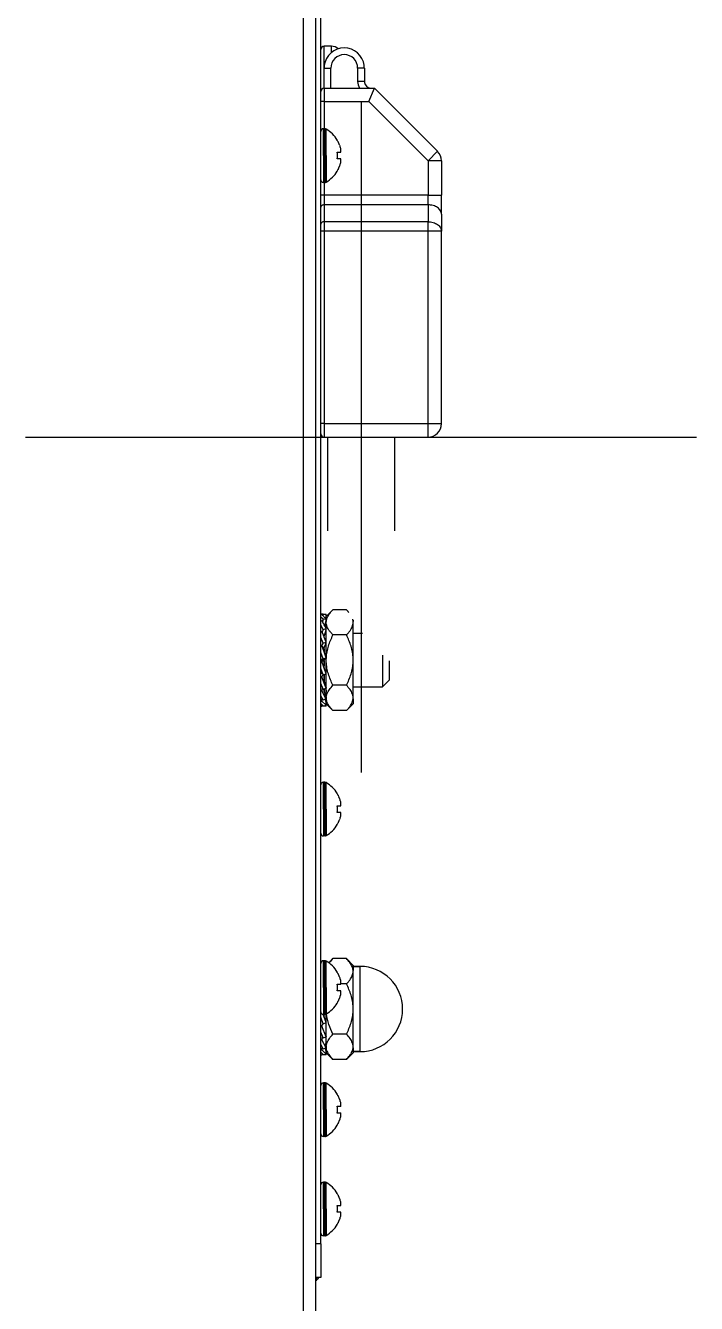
# Model space of a CAD drawing. Header units: millimetres. Extents: x -1584 to 3730, y -1918 to 2655.
# Drawn here: x -737 to -637, y 85 to 275.4 of the extents above; entities that cross this region are included whole.
import ezdxf

# ---------------------------------------------------------------- set-up
doc = ezdxf.new("R2010")
doc.units = ezdxf.units.MM
doc.header["$LTSCALE"] = 65.395
doc.layers.get('0').update_dxf_attribs({"linetype": 'CONTINUOUS'})
doc.layers.add('ASSI', color=7, linetype='CONTINUOUS')
doc.layers.add('GEOM', color=7, linetype='CONTINUOUS')

msp = doc.modelspace()

# ---------------------------------------------------------------- linework, layer by layer
at = {"linetype": 'Continuous'}
for p, q in [((-693.83, 982.35), (-693.83, -137.15)), ((-695.63, 970.4), (-695.63, -137.15)), ((-690.59, 258.35), (-690.55, 258.35)), ((-690.59, 256.55), (-690.04, 256.55)), ((-690.04, 255.55), (-690.59, 255.55)), ((-690.55, 253.75), (-690.59, 253.75)), ((-692.03, 214.1), (-692.03, 200.1)), ((-682.03, 214.1), (-682.03, 200.1)), ((-692.68, 187.7), (-693.03, 187.7)), ((-693.03, 187.62), (-692.89, 187.64)), ((-692.68, 186.94), (-693.03, 187.27)), ((-693.03, 186.72), (-692.89, 186.76)), ((-692.78, 187.54), (-692.89, 187.64)), ((-692.57, 186.19), (-692.89, 186.76)), ((-692.3, 187.08), (-692.78, 187.54)), ((-692.68, 187.7), (-692.21, 187.7)), ((-692.68, 186.94), (-692.21, 186.99)), ((-692.28, 187.07), (-692.3, 187.08)), ((-692.21, 186.99), (-692.28, 187.07)), ((-692.25, 186.66), (-692.21, 186.65)), ((-691.21, 188.36), (-692.21, 187.36)), ((-692.21, 187.08), (-692.21, 187.36)), ((-692.21, 186.99), (-692.21, 187.08)), ((-692.21, 186.61), (-692.21, 186.99)), ((-689.21, 188.36), (-691.21, 188.36)), ((-688.94, 188.09), (-689.21, 188.36)), ((-688.21, 186.82), (-688.21, 186.61)), ((-692.68, 185.44), (-693.03, 186.07)), ((-693.03, 185.12), (-692.89, 185.16)), ((-692.53, 184.31), (-692.89, 185.16)), ((-692.68, 185.44), (-692.21, 185.55)), ((-692.51, 186.09), (-692.57, 186.19)), ((-692.43, 185.94), (-692.51, 186.09)), ((-692.21, 185.55), (-692.43, 185.94)), ((-692.4, 185.88), (-692.35, 186.02)), ((-692.38, 184.85), (-692.21, 184.85)), ((-692.31, 185.05), (-692.21, 185.01)), ((-692.21, 186.34), (-692.21, 186.61)), ((-692.21, 185.58), (-692.21, 186.34)), ((-692.21, 185.55), (-692.21, 185.58)), ((-692.21, 184.85), (-692.21, 185.55)), ((-692.21, 183.55), (-692.21, 184.85)), ((-688.21, 186.34), (-688.21, 186.61)), ((-688.21, 184.85), (-688.21, 186.34)), ((-688.21, 181.12), (-688.21, 184.85)), ((-688.21, 184.85), (-686.82, 184.85)), ((-692.68, 183.39), (-693.03, 184.24)), ((-693.03, 183), (-692.89, 183.05)), ((-692.88, 183.03), (-692.89, 183.05)), ((-692.88, 183.02), (-692.88, 183.03)), ((-692.53, 182.08), (-692.88, 183.02)), ((-692.68, 183.39), (-692.21, 183.54)), ((-692.52, 184.28), (-692.53, 184.31)), ((-692.21, 183.54), (-692.52, 184.28)), ((-692.21, 181.2), (-692.21, 183.54)), ((-689.21, 184.6), (-691.21, 184.6)), ((-692.68, 181.03), (-693.03, 182)), ((-692.68, 181.03), (-692.21, 181.2)), ((-692.6, 182.68), (-692.53, 182.68)), ((-692.53, 182.62), (-692.57, 182.62)), ((-692.53, 182.68), (-692.53, 182.62)), ((-692.53, 182.56), (-692.53, 182.62)), ((-692.53, 182.51), (-692.53, 182.56)), ((-692.53, 182.49), (-692.53, 182.51)), ((-692.53, 182.49), (-692.53, 182.51)), ((-692.53, 182.49), (-692.53, 182.08)), ((-692.53, 182.08), (-692.53, 182.49)), ((-692.21, 181.2), (-692.53, 182.08)), ((-692.21, 181.12), (-692.21, 181.2)), ((-692.21, 180.58), (-692.21, 181.12)), ((-688.21, 180.58), (-688.21, 181.12)), ((-683.83, 181.61), (-683.83, 176.85)), ((-693.03, 180.94), (-692.53, 180.94)), ((-692.53, 180.92), (-693.03, 180.92)), ((-693.03, 180.85), (-692.53, 180.85)), ((-692.53, 180.78), (-693.03, 180.78)), ((-693.03, 180.76), (-692.53, 180.76)), ((-693.03, 180.62), (-692.89, 180.67)), ((-692.69, 178.68), (-693.03, 179.62)), ((-692.99, 179.08), (-693.03, 179.08)), ((-692.21, 178.82), (-692.89, 180.67)), ((-692.53, 180.94), (-692.53, 180.92)), ((-692.53, 180.85), (-692.53, 180.92)), ((-692.53, 180.82), (-692.53, 180.85)), ((-692.53, 180.78), (-692.53, 180.82)), ((-692.53, 180.78), (-692.53, 180.76)), ((-692.53, 180.76), (-692.53, 179.98)), ((-692.53, 179.98), (-692.53, 180.76)), ((-692.21, 178.85), (-692.21, 180.58)), ((-688.21, 176.85), (-688.21, 180.58)), ((-682.83, 180.75), (-682.83, 177.85)), ((-693.03, 179.02), (-692.97, 179.02)), ((-693.03, 178.27), (-692.89, 178.31)), ((-692.68, 176.54), (-693.03, 177.39)), ((-692.21, 176.69), (-692.89, 178.31)), ((-692.68, 178.67), (-692.69, 178.68)), ((-692.68, 178.65), (-692.53, 178.7)), ((-692.68, 178.65), (-692.68, 178.67)), ((-692.53, 178.7), (-692.21, 178.82)), ((-692.53, 178.7), (-692.53, 178.33)), ((-692.53, 178.33), (-692.53, 178.7)), ((-692.53, 178.33), (-692.53, 177.69)), ((-692.53, 177.69), (-692.53, 178.33)), ((-692.53, 177.64), (-692.53, 177.69)), ((-692.53, 177.63), (-692.53, 177.69)), ((-692.53, 177.58), (-692.53, 177.64)), ((-692.21, 176.9), (-692.21, 178.82)), ((-683.83, 176.85), (-682.83, 177.85)), ((-683.83, 176.85), (-682.83, 177.85)), ((-693.03, 176.23), (-692.89, 176.26)), ((-693, 175.51), (-693.03, 175.57)), ((-692.68, 174.94), (-693, 175.51)), ((-692.21, 175.05), (-692.89, 176.26)), ((-692.68, 176.54), (-692.53, 176.58)), ((-692.53, 176.58), (-692.21, 176.69)), ((-692.53, 176.58), (-692.53, 176.55)), ((-692.53, 176.55), (-692.53, 176.58)), ((-692.53, 176.58), (-692.53, 176.58)), ((-692.53, 176.58), (-692.53, 176.55)), ((-692.52, 176.52), (-692.53, 176.58)), ((-692.53, 176.52), (-692.53, 176.55)), ((-692.53, 176.49), (-692.53, 176.55)), ((-692.53, 176.49), (-692.53, 176.52)), ((-692.53, 176.49), (-692.53, 176.47)), ((-692.53, 176.47), (-692.53, 176.49)), ((-692.53, 176.47), (-692.53, 176.38)), ((-692.53, 176.38), (-692.53, 176.11)), ((-692.53, 176.11), (-692.53, 176.38)), ((-692.21, 176.15), (-692.39, 175.82)), ((-692.25, 176.9), (-692.21, 176.69)), ((-692.24, 176.85), (-692.21, 176.85)), ((-692.24, 176.85), (-692.21, 176.85)), ((-692.21, 176.85), (-692.21, 176.9)), ((-692.21, 176.69), (-692.21, 176.85)), ((-692.21, 175.36), (-692.21, 176.69)), ((-692.21, 175.09), (-692.21, 175.36)), ((-689.21, 177.1), (-691.21, 177.1)), ((-688.21, 175.36), (-688.21, 176.85)), ((-688.21, 176.85), (-683.83, 176.85)), ((-688.21, 176.85), (-683.83, 176.85)), ((-688.21, 175.09), (-688.21, 175.36)), ((-693.03, 174.75), (-692.89, 174.76)), ((-692.78, 174.16), (-693.03, 174.4)), ((-693.03, 174), (-692.89, 174)), ((-692.21, 174.12), (-692.89, 174.76)), ((-692.21, 174), (-692.89, 174)), ((-692.68, 174.06), (-692.78, 174.16)), ((-692.68, 174.94), (-692.4, 175.01)), ((-692.68, 174.06), (-692.22, 174.12)), ((-692.4, 175.01), (-692.38, 175.01)), ((-692.38, 175.01), (-692.21, 175.05)), ((-692.21, 174.71), (-692.28, 174.63)), ((-692.22, 174.12), (-692.21, 174.12)), ((-692.21, 174.34), (-692.21, 175.05)), ((-691.21, 173.34), (-692.21, 174.34)), ((-689.21, 173.34), (-691.21, 173.34)), ((-688.21, 174.34), (-689.21, 173.34)), ((-688.21, 175.09), (-688.21, 174.34)), ((-690.59, 160.95), (-690.55, 160.95)), ((-690.59, 159.15), (-690.04, 159.15)), ((-690.04, 158.15), (-690.59, 158.15)), ((-690.55, 156.35), (-690.59, 156.35)), ((-691.21, 136.36), (-691.85, 135.72)), ((-689.21, 136.36), (-691.21, 136.36)), ((-688.21, 135.36), (-689.21, 136.36)), ((-688.21, 135.36), (-688.21, 135.2)), ((-690.59, 134.35), (-690.55, 134.35)), ((-688.21, 135.2), (-688.21, 134.61)), ((-688.21, 134.34), (-688.21, 134.61)), ((-688.21, 129.12), (-688.21, 134.34)), ((-690.59, 132.55), (-690.04, 132.55)), ((-690.04, 131.55), (-690.59, 131.55)), ((-689.21, 132.6), (-690.03, 132.6)), ((-690.55, 129.75), (-690.59, 129.75)), ((-692.68, 126.65), (-693.03, 127.62)), ((-692.66, 128.04), (-692.66, 128.06)), ((-692.21, 126.82), (-692.66, 128.04)), ((-692.21, 128.1), (-692.21, 128.12)), ((-692.21, 126.85), (-692.21, 128.1)), ((-688.21, 128.58), (-688.21, 129.12)), ((-688.21, 123.36), (-688.21, 128.58)), ((-693.03, 126.27), (-692.89, 126.31)), ((-692.21, 124.69), (-692.89, 126.31)), ((-692.68, 126.65), (-692.21, 126.82)), ((-692.21, 124.9), (-692.21, 126.82)), ((-692.68, 124.54), (-693.03, 125.39)), ((-693.03, 124.23), (-692.89, 124.26)), ((-692.21, 123.05), (-692.89, 124.26)), ((-692.68, 124.54), (-692.21, 124.69)), ((-692.25, 124.9), (-692.21, 124.69)), ((-692.21, 124.69), (-692.21, 124.9)), ((-692.21, 123.36), (-692.21, 124.69)), ((-689.21, 125.1), (-691.21, 125.1)), ((-692.68, 122.94), (-693.03, 123.57)), ((-693.03, 122.75), (-692.89, 122.76)), ((-692.78, 122.16), (-693.03, 122.4)), ((-693.03, 122), (-692.89, 122)), ((-692.21, 122.12), (-692.89, 122.76)), ((-692.21, 122), (-692.89, 122)), ((-692.68, 122.06), (-692.78, 122.16)), ((-692.68, 122.94), (-692.4, 123.01)), ((-692.68, 122.06), (-692.22, 122.12)), ((-692.4, 123.01), (-692.38, 123.01)), ((-692.38, 123.01), (-692.21, 123.05)), ((-692.22, 122.12), (-692.21, 122.12)), ((-692.21, 123.09), (-692.21, 123.36)), ((-692.21, 122.5), (-692.21, 123.05)), ((-692.21, 122.34), (-692.21, 122.5)), ((-691.21, 121.34), (-692.21, 122.34)), ((-688.21, 122.34), (-689.21, 121.34)), ((-688.21, 123.09), (-688.21, 123.36)), ((-688.21, 123.09), (-688.21, 122.5)), ((-688.21, 122.5), (-688.21, 122.34)), ((-689.21, 121.34), (-691.21, 121.34)), ((-690.59, 116.15), (-690.55, 116.15)), ((-690.59, 114.35), (-690.04, 114.35)), ((-690.04, 113.35), (-690.59, 113.35)), ((-690.55, 111.55), (-690.59, 111.55)), ((-690.59, 101.35), (-690.55, 101.35)), ((-690.59, 99.55), (-690.04, 99.55)), ((-690.04, 98.55), (-690.59, 98.55)), ((-690.55, 96.75), (-690.59, 96.75))]:
    msp.add_line(p, q, dxfattribs=at)
at = {"color": 1}
for p, q in [((-687.03, 264.1), (-687.03, 164.1)), ((-737.03, 214.1), (-637.03, 214.1))]:
    msp.add_line(p, q, dxfattribs=at)
at = {"linetype": 'Continuous'}
for points in [[(-692.21, 178.85), (-692.27, 179), (-692.34, 179.2), (-692.4, 179.37), (-692.46, 179.53), (-692.49, 179.64), (-692.51, 179.72), (-692.52, 179.78), (-692.53, 179.84), (-692.53, 179.9), (-692.53, 179.98)], [(-692.5, 177.76), (-692.52, 177.89), (-692.53, 178.01), (-692.53, 178.12), (-692.53, 178.23), (-692.53, 178.33)], [(-692.25, 176.9), (-692.28, 176.98), (-692.34, 177.16), (-692.4, 177.33), (-692.44, 177.48), (-692.48, 177.63), (-692.5, 177.76)], [(-692.5, 176.29), (-692.51, 176.37), (-692.52, 176.45), (-692.52, 176.52)], [(-692.35, 175.68), (-692.38, 175.78), (-692.41, 175.87), (-692.43, 175.96), (-692.45, 176.05), (-692.47, 176.13), (-692.49, 176.21), (-692.5, 176.29)], [(-692.21, 126.85), (-692.27, 127), (-692.34, 127.2), (-692.4, 127.37), (-692.46, 127.53), (-692.49, 127.64), (-692.51, 127.72), (-692.52, 127.78), (-692.53, 127.84), (-692.53, 127.9), (-692.53, 127.98)]]:
    msp.add_lwpolyline(points, dxfattribs=at)
for centre, radius, start, end in [((-694.64, 255.86), 4.75, 28.9687, 31.5341), ((-694.64, 255.87), 4.75, 28.0074, 28.9684), ((-694.63, 255.87), 4.75, 26.6813, 28.0074), ((-694.63, 255.87), 4.74, 25.5402, 26.6812), ((-694.63, 255.87), 4.74, 24.5722, 25.5402), ((-694.62, 255.87), 4.73, 23.3175, 24.5722), ((-694.62, 255.87), 4.73, 22.5474, 23.3174), ((-694.61, 255.88), 4.72, 21.0025, 22.5476), ((-694.6, 255.88), 4.72, 20.5181, 21.0023), ((-694.59, 255.88), 4.7, 18.4656, 20.5187), ((-694.58, 255.89), 4.68, 17.3773, 18.465), ((-694.56, 255.89), 4.67, 16.3949, 17.3772), ((-694.53, 255.9), 4.64, 14.3176, 16.3964), ((-694.34, 256.05), 3.79, 0.0089, 7.5987), ((-694.34, 256.05), 3.79, 352.4013, 359.9911), ((-692.03, 256.8), 2.01, 5.1401, 7.2744), ((-692.03, 256.8), 2.01, 352.7259, 354.7415), ((-692.03, 255.3), 2.01, 5.2585, 7.2741), ((-692, 256.8), 1.98, 4.2856, 5.1372), ((-691.99, 256.8), 1.97, 3.0233, 4.286), ((-691.99, 256.8), 1.97, 355.3984, 356.7833), ((-692.01, 256.8), 1.98, 354.7442, 355.3991), ((-692.01, 255.3), 1.98, 4.6009, 5.2558), ((-691.99, 255.3), 1.97, 3.2167, 4.6016), ((-691.98, 256.8), 1.96, 1.9964, 3.0228), ((-691.97, 256.8), 1.95, 0.9261, 1.9964), ((-691.97, 256.8), 1.95, 359.8006, 0.9258), ((-691.97, 256.8), 1.95, 358.8459, 359.8005), ((-691.98, 256.8), 1.96, 357.6234, 358.8455), ((-691.98, 256.8), 1.96, 356.7841, 357.6235), ((-691.98, 255.3), 1.96, 2.3765, 3.2159), ((-691.98, 255.3), 1.95, 1.1545, 2.3767), ((-691.97, 255.3), 1.95, 0.1995, 1.1541), ((-691.97, 255.3), 1.95, 359.0741, 0.1995), ((-691.97, 255.3), 1.95, 358.0037, 359.0738), ((-691.98, 255.3), 1.96, 356.9771, 358.0037), ((-694.64, 256.24), 4.75, 328.4659, 331.0313), ((-694.64, 256.23), 4.75, 331.0316, 331.9926), ((-694.63, 256.23), 4.75, 331.9926, 333.3187), ((-694.63, 256.23), 4.74, 333.3188, 334.4598), ((-694.63, 256.23), 4.74, 334.4598, 335.4278), ((-694.62, 256.23), 4.73, 335.4278, 336.6825), ((-694.62, 256.23), 4.73, 336.6826, 337.4526), ((-694.61, 256.22), 4.72, 337.4524, 338.9975), ((-694.6, 256.22), 4.72, 338.9977, 339.4819), ((-694.59, 256.22), 4.7, 339.4813, 341.5344), ((-694.58, 256.21), 4.68, 341.535, 342.6227), ((-694.56, 256.21), 4.67, 342.6228, 343.6051), ((-694.53, 256.2), 4.64, 343.6036, 345.6824), ((-692.03, 255.3), 2.01, 352.7256, 354.8598), ((-691.99, 255.3), 1.97, 355.714, 356.9766), ((-692, 255.3), 1.98, 354.8627, 355.7144), ((-694.45, 187.77), 2.25, 355.0604, 358.1133), ((-692.97, 185.07), 0.769, 342.806, 343.3522), ((-684.88, 177.08), 9.97, 143.1166, 143.2974), ((-689.41, 180.46), 4.32, 143.3162, 143.5083), ((-693.06, 182.37), 0.554, 31.7457, 32.6828), ((-685.76, 180.85), 6.45, 176.9343, 177.6338), ((-692.51, 179.33), 0.554, 211.7231, 212.714), ((-700.75, 184.67), 10.06, 323.1477, 323.3231), ((-696.2, 181.28), 4.38, 323.3408, 323.53), ((-690, 176.52), 2.54, 189.2743, 192.1334), ((-693.64, 175), 1.44, 2.2616, 3.5927), ((-690.59, 175.22), 1.63, 184.7243, 185.8252), ((-694.45, 173.93), 2.25, 1.8867, 4.9378), ((-694.64, 158.46), 4.75, 28.9687, 31.5341), ((-694.64, 158.47), 4.75, 28.0074, 28.9684), ((-694.63, 158.47), 4.75, 26.6813, 28.0074), ((-694.63, 158.47), 4.74, 25.5402, 26.6812), ((-694.63, 158.47), 4.74, 24.5722, 25.5402), ((-694.62, 158.47), 4.73, 23.3175, 24.5722), ((-694.62, 158.47), 4.73, 22.5474, 23.3174), ((-694.61, 158.48), 4.72, 21.0025, 22.5476), ((-694.6, 158.48), 4.72, 20.5181, 21.0023), ((-694.59, 158.48), 4.7, 18.4656, 20.5187), ((-694.34, 158.65), 3.79, 0.0089, 7.5987), ((-694.34, 158.65), 3.79, 352.4013, 359.9911), ((-694.58, 158.49), 4.68, 17.3773, 18.465), ((-694.56, 158.49), 4.67, 16.3949, 17.3772), ((-694.53, 158.5), 4.64, 14.3176, 16.3964), ((-692.03, 159.4), 2.01, 5.1401, 7.2744), ((-692.03, 159.4), 2.01, 352.7259, 354.7415), ((-692.03, 157.9), 2.01, 5.2585, 7.2741), ((-692, 159.4), 1.98, 4.2856, 5.1372), ((-691.99, 159.4), 1.97, 3.0233, 4.286), ((-691.99, 159.4), 1.97, 355.3984, 356.7833), ((-692.01, 159.4), 1.98, 354.7442, 355.3991), ((-691.98, 159.4), 1.96, 1.9964, 3.0228), ((-691.97, 159.4), 1.95, 0.9261, 1.9964), ((-691.97, 159.4), 1.95, 359.8006, 0.9258), ((-691.97, 159.4), 1.95, 358.8459, 359.8005), ((-691.98, 159.4), 1.96, 357.6234, 358.8455), ((-691.98, 159.4), 1.96, 356.7841, 357.6235), ((-694.64, 158.84), 4.75, 328.4659, 331.0313), ((-694.64, 158.83), 4.75, 331.0316, 331.9926), ((-694.63, 158.83), 4.75, 331.9926, 333.3187), ((-694.63, 158.83), 4.74, 333.3188, 334.4598), ((-694.63, 158.83), 4.74, 334.4598, 335.4278), ((-694.62, 158.83), 4.73, 335.4278, 336.6825), ((-694.62, 158.83), 4.73, 336.6826, 337.4526), ((-694.61, 158.82), 4.72, 337.4524, 338.9975), ((-694.6, 158.82), 4.72, 338.9977, 339.4819), ((-694.59, 158.82), 4.7, 339.4813, 341.5344), ((-694.58, 158.81), 4.68, 341.535, 342.6227), ((-694.56, 158.81), 4.67, 342.6228, 343.6051), ((-694.53, 158.8), 4.64, 343.6036, 345.6824), ((-692.03, 157.9), 2.01, 352.7256, 354.8598), ((-692.01, 157.9), 1.98, 4.6009, 5.2558), ((-691.99, 157.9), 1.97, 3.2167, 4.6016), ((-691.99, 157.9), 1.97, 355.714, 356.9766), ((-692, 157.9), 1.98, 354.8627, 355.7144), ((-691.98, 157.9), 1.96, 2.3765, 3.2159), ((-691.98, 157.9), 1.95, 1.1545, 2.3767), ((-691.97, 157.9), 1.95, 0.1995, 1.1541), ((-691.97, 157.9), 1.95, 359.0741, 0.1995), ((-691.97, 157.9), 1.95, 358.0037, 359.0738), ((-691.98, 157.9), 1.96, 356.9771, 358.0037), ((-694.64, 131.86), 4.75, 28.9687, 31.5341), ((-694.64, 131.87), 4.75, 28.0074, 28.9684), ((-694.63, 131.87), 4.75, 26.6813, 28.0074), ((-694.63, 131.87), 4.74, 25.5402, 26.6812), ((-694.63, 131.87), 4.74, 24.5722, 25.5402), ((-694.62, 131.87), 4.73, 23.3175, 24.5722), ((-694.62, 131.87), 4.73, 22.5474, 23.3174), ((-694.61, 131.88), 4.72, 21.0025, 22.5476), ((-694.6, 131.88), 4.72, 20.5181, 21.0023), ((-694.59, 131.88), 4.7, 18.4656, 20.5187), ((-694.58, 131.89), 4.68, 17.3773, 18.465), ((-694.34, 132.05), 3.79, 0.0089, 7.5987), ((-694.34, 132.05), 3.79, 352.4013, 359.9911), ((-694.56, 131.89), 4.67, 16.3949, 17.3772), ((-694.53, 131.9), 4.64, 14.3176, 16.3964), ((-692.03, 132.8), 2.01, 5.1401, 7.2744), ((-692.03, 132.8), 2.01, 352.7259, 354.7415), ((-692.03, 131.3), 2.01, 5.2585, 7.2741), ((-692, 132.8), 1.98, 4.2856, 5.1372), ((-691.99, 132.8), 1.97, 3.0233, 4.286), ((-691.99, 132.8), 1.97, 355.3984, 356.7833), ((-692.01, 132.8), 1.98, 354.7442, 355.3991), ((-692.01, 131.3), 1.98, 4.6009, 5.2558), ((-691.99, 131.3), 1.97, 3.2167, 4.6016), ((-691.98, 132.8), 1.96, 1.9964, 3.0228), ((-691.97, 132.8), 1.95, 0.9261, 1.9964), ((-691.97, 132.8), 1.95, 359.8006, 0.9258), ((-691.97, 132.8), 1.95, 358.8459, 359.8005), ((-691.98, 132.8), 1.96, 357.6234, 358.8455), ((-691.98, 132.8), 1.96, 356.7841, 357.6235), ((-694.64, 132.24), 4.75, 328.4659, 331.0313), ((-694.64, 132.23), 4.75, 331.0316, 331.9926), ((-694.63, 132.23), 4.75, 331.9926, 333.3187), ((-694.63, 132.23), 4.74, 333.3188, 334.4598), ((-694.63, 132.23), 4.74, 334.4598, 335.4278), ((-694.62, 132.23), 4.73, 335.4278, 336.6825), ((-694.62, 132.23), 4.73, 336.6826, 337.4526), ((-694.61, 132.22), 4.72, 337.4524, 338.9975), ((-694.6, 132.22), 4.72, 338.9977, 339.4819), ((-694.59, 132.22), 4.7, 339.4813, 341.5344), ((-694.58, 132.21), 4.68, 341.535, 342.6227), ((-694.56, 132.21), 4.67, 342.6228, 343.6051), ((-694.53, 132.2), 4.64, 343.6036, 345.6824), ((-692.03, 131.3), 2.01, 352.7256, 354.8598), ((-691.99, 131.3), 1.97, 355.714, 356.9766), ((-692, 131.3), 1.98, 354.8627, 355.7144), ((-691.98, 131.3), 1.96, 2.3765, 3.2159), ((-691.98, 131.3), 1.95, 1.1545, 2.3767), ((-691.97, 131.3), 1.95, 0.1995, 1.1541), ((-691.97, 131.3), 1.95, 359.0741, 0.1995), ((-691.97, 131.3), 1.95, 358.0037, 359.0738), ((-691.98, 131.3), 1.96, 356.9771, 358.0037), ((-700.75, 132.67), 10.06, 323.1477, 323.3231), ((-696.2, 129.28), 4.38, 323.3408, 323.53), ((-693.64, 123), 1.44, 2.2616, 3.5927), ((-690.59, 123.22), 1.63, 184.7243, 185.8252), ((-694.45, 121.93), 2.25, 1.8867, 4.9378), ((-694.64, 113.66), 4.75, 28.9687, 31.5341), ((-694.34, 113.85), 3.79, 0.0089, 7.5987), ((-694.64, 113.67), 4.75, 28.0074, 28.9684), ((-694.63, 113.67), 4.75, 26.6813, 28.0074), ((-694.63, 113.67), 4.74, 25.5402, 26.6812), ((-694.63, 113.67), 4.74, 24.5722, 25.5402), ((-694.62, 113.67), 4.73, 23.3175, 24.5722), ((-694.62, 113.67), 4.73, 22.5474, 23.3174), ((-694.61, 113.68), 4.72, 21.0025, 22.5476), ((-694.6, 113.68), 4.72, 20.5181, 21.0023), ((-694.59, 113.68), 4.7, 18.4656, 20.5187), ((-694.58, 113.69), 4.68, 17.3773, 18.465), ((-694.56, 113.69), 4.67, 16.3949, 17.3772), ((-694.53, 113.7), 4.64, 14.3176, 16.3964), ((-692.03, 114.6), 2.01, 5.1401, 7.2744), ((-692.03, 114.6), 2.01, 352.7259, 354.7415), ((-692, 114.6), 1.98, 4.2856, 5.1372), ((-691.99, 114.6), 1.97, 3.0233, 4.286), ((-691.99, 114.6), 1.97, 355.3984, 356.7833), ((-692.01, 114.6), 1.98, 354.7442, 355.3991), ((-691.98, 114.6), 1.96, 1.9964, 3.0228), ((-691.97, 114.6), 1.95, 0.9261, 1.9964), ((-691.97, 114.6), 1.95, 359.8006, 0.9258), ((-691.97, 114.6), 1.95, 358.8459, 359.8005), ((-691.98, 114.6), 1.96, 357.6234, 358.8455), ((-691.98, 114.6), 1.96, 356.7841, 357.6235), ((-694.34, 113.85), 3.79, 352.4013, 359.9911), ((-694.59, 114.02), 4.7, 339.4813, 341.5344), ((-694.58, 114.01), 4.68, 341.535, 342.6227), ((-694.56, 114.01), 4.67, 342.6228, 343.6051), ((-694.53, 114), 4.64, 343.6036, 345.6824), ((-692.03, 113.1), 2.01, 5.2585, 7.2741), ((-692.03, 113.1), 2.01, 352.7256, 354.8598), ((-692.01, 113.1), 1.98, 4.6009, 5.2558), ((-691.99, 113.1), 1.97, 3.2167, 4.6016), ((-691.99, 113.1), 1.97, 355.714, 356.9766), ((-692, 113.1), 1.98, 354.8627, 355.7144), ((-691.98, 113.1), 1.96, 2.3765, 3.2159), ((-691.98, 113.1), 1.95, 1.1545, 2.3767), ((-691.97, 113.1), 1.95, 0.1995, 1.1541), ((-691.97, 113.1), 1.95, 359.0741, 0.1995), ((-691.97, 113.1), 1.95, 358.0037, 359.0738), ((-691.98, 113.1), 1.96, 356.9771, 358.0037), ((-694.64, 114.04), 4.75, 328.4659, 331.0313), ((-694.64, 114.03), 4.75, 331.0316, 331.9926), ((-694.63, 114.03), 4.75, 331.9926, 333.3187), ((-694.63, 114.03), 4.74, 333.3188, 334.4598), ((-694.63, 114.03), 4.74, 334.4598, 335.4278), ((-694.62, 114.03), 4.73, 335.4278, 336.6825), ((-694.62, 114.03), 4.73, 336.6826, 337.4526), ((-694.61, 114.02), 4.72, 337.4524, 338.9975), ((-694.6, 114.02), 4.72, 338.9977, 339.4819), ((-694.64, 98.86), 4.75, 28.9687, 31.5341), ((-694.64, 98.87), 4.75, 28.0074, 28.9684), ((-694.63, 98.87), 4.75, 26.6813, 28.0074), ((-694.63, 98.87), 4.74, 25.5402, 26.6812), ((-694.34, 99.05), 3.79, 0.0089, 7.5987), ((-694.34, 99.05), 3.79, 352.4013, 359.9911), ((-694.63, 98.87), 4.74, 24.5722, 25.5402), ((-694.62, 98.87), 4.73, 23.3175, 24.5722), ((-694.62, 98.87), 4.73, 22.5474, 23.3174), ((-694.61, 98.88), 4.72, 21.0025, 22.5476), ((-694.6, 98.88), 4.72, 20.5181, 21.0023), ((-694.59, 98.88), 4.7, 18.4656, 20.5187), ((-694.58, 98.89), 4.68, 17.3773, 18.465), ((-694.56, 98.89), 4.67, 16.3949, 17.3772), ((-694.53, 98.9), 4.64, 14.3176, 16.3964), ((-692.03, 99.8), 2.01, 5.1401, 7.2744), ((-692.03, 99.8), 2.01, 352.7259, 354.7415), ((-692, 99.8), 1.98, 4.2856, 5.1372), ((-691.99, 99.8), 1.97, 3.0233, 4.286), ((-691.99, 99.8), 1.97, 355.3984, 356.7833), ((-692.01, 99.8), 1.98, 354.7442, 355.3991), ((-691.98, 99.8), 1.96, 1.9964, 3.0228), ((-691.97, 99.8), 1.95, 0.9261, 1.9964), ((-691.97, 99.8), 1.95, 359.8006, 0.9258), ((-691.97, 99.8), 1.95, 358.8459, 359.8005), ((-691.98, 99.8), 1.96, 357.6234, 358.8455), ((-691.98, 99.8), 1.96, 356.7841, 357.6235), ((-694.63, 99.23), 4.74, 333.3188, 334.4598), ((-694.63, 99.23), 4.74, 334.4598, 335.4278), ((-694.62, 99.23), 4.73, 335.4278, 336.6825), ((-694.62, 99.23), 4.73, 336.6826, 337.4526), ((-694.61, 99.22), 4.72, 337.4524, 338.9975), ((-694.6, 99.22), 4.72, 338.9977, 339.4819), ((-694.59, 99.22), 4.7, 339.4813, 341.5344), ((-694.58, 99.21), 4.68, 341.535, 342.6227), ((-694.56, 99.21), 4.67, 342.6228, 343.6051), ((-694.53, 99.2), 4.64, 343.6036, 345.6824), ((-692.03, 98.3), 2.01, 5.2585, 7.2741), ((-692.03, 98.3), 2.01, 352.7256, 354.8598), ((-692.01, 98.3), 1.98, 4.6009, 5.2558), ((-691.99, 98.3), 1.97, 3.2167, 4.6016), ((-691.99, 98.3), 1.97, 355.714, 356.9766), ((-692, 98.3), 1.98, 354.8627, 355.7144), ((-691.98, 98.3), 1.96, 2.3765, 3.2159), ((-691.98, 98.3), 1.95, 1.1545, 2.3767), ((-691.97, 98.3), 1.95, 0.1995, 1.1541), ((-691.97, 98.3), 1.95, 359.0741, 0.1995), ((-691.97, 98.3), 1.95, 358.0037, 359.0738), ((-691.98, 98.3), 1.96, 356.9771, 358.0037), ((-694.64, 99.24), 4.75, 328.4659, 331.0313), ((-694.64, 99.23), 4.75, 331.0316, 331.9926), ((-694.63, 99.23), 4.75, 331.9926, 333.3187)]:
    msp.add_arc(centre, radius, start, end, dxfattribs=at)
for points, knots in [([(-692.76, 186.52), (-692.75, 186.56), (-692.71, 186.69), (-692.68, 186.83), (-692.68, 186.94)], [0, 0, 0, 0, 0.265604, 1, 1, 1, 1]), ([(-692.7, 187.47), (-692.7, 187.49), (-692.69, 187.57), (-692.68, 187.64), (-692.68, 187.7)], [0, 0, 0, 0, 0.257825, 1, 1, 1, 1]), ([(-692.3, 187.08), (-692.29, 187.11), (-692.27, 187.2), (-692.25, 187.29), (-692.24, 187.36)], [0, 0, 0, 0, 0.247214, 1, 1, 1, 1]), ([(-692.28, 187.07), (-692.28, 187.09), (-692.25, 187.19), (-692.24, 187.28), (-692.23, 187.36)], [0, 0, 0, 0, 0.245689, 1, 1, 1, 1]), ([(-692.25, 186.62), (-692.25, 186.65), (-692.22, 186.77), (-692.21, 186.9), (-692.21, 186.99)], [0, 0, 0, 0, 0.247864, 1, 1, 1, 1]), ([(-692.24, 187.36), (-692.24, 187.38), (-692.23, 187.45), (-692.22, 187.52), (-692.21, 187.58)], [0, 0, 0, 0, 0.247191, 1, 1, 1, 1]), ([(-692.23, 187.36), (-692.22, 187.37), (-692.21, 187.45), (-692.21, 187.52), (-692.21, 187.58)], [0, 0, 0, 0, 0.244792, 1, 1, 1, 1]), ([(-692.21, 186.61), (-692.2, 186.64), (-692.19, 186.77), (-692.16, 186.89), (-692.14, 186.97)], [0, 0, 0, 0, 0.24744, 1, 1, 1, 1]), ([(-692.14, 186.97), (-692.06, 187.23), (-691.79, 187.73), (-691.41, 188.15), (-691.21, 188.36)], [0, 0, 0, 0, 0.472983, 1, 1, 1, 1]), ([(-688.85, 187.97), (-688.88, 188), (-688.99, 188.14), (-689.11, 188.26), (-689.21, 188.36)], [0, 0, 0, 0, 0.245222, 1, 1, 1, 1]), ([(-688.21, 186.61), (-688.21, 186.64), (-688.22, 186.76), (-688.24, 186.87), (-688.27, 186.95)], [0, 0, 0, 0, 0.247652, 1, 1, 1, 1]), ([(-692.81, 184.98), (-692.78, 185.06), (-692.72, 185.21), (-692.68, 185.36), (-692.68, 185.44)], [0, 0, 0, 0, 0.531474, 1, 1, 1, 1]), ([(-692.53, 184.28), (-692.52, 184.38), (-692.47, 184.57), (-692.37, 184.87), (-692.26, 185.2), (-692.21, 185.43), (-692.21, 185.55)], [0, 0, 0, 0, 0.2147, 0.46269, 0.7313, 1, 1, 1, 1]), ([(-692.43, 185.94), (-692.42, 185.99), (-692.35, 186.22), (-692.29, 186.45), (-692.25, 186.62)], [0, 0, 0, 0, 0.240015, 1, 1, 1, 1]), ([(-692.35, 186.02), (-692.34, 186.05), (-692.3, 186.16), (-692.27, 186.27), (-692.25, 186.35)], [0, 0, 0, 0, 0.245261, 1, 1, 1, 1]), ([(-692.25, 186.35), (-692.24, 186.37), (-692.22, 186.46), (-692.21, 186.55), (-692.21, 186.61)], [0, 0, 0, 0, 0.241658, 1, 1, 1, 1]), ([(-692.23, 184.85), (-692.23, 184.87), (-692.22, 184.92), (-692.21, 184.97), (-692.21, 185.01)], [0, 0, 0, 0, 0.23917, 1, 1, 1, 1]), ([(-691.21, 184.6), (-691.34, 184.74), (-691.56, 184.97), (-691.83, 185.33), (-692.08, 185.76), (-692.19, 186.11), (-692.21, 186.34)], [0, 0, 0, 0, 0.274764, 0.470176, 0.655695, 1, 1, 1, 1]), ([(-689.21, 184.6), (-689.07, 184.74), (-688.86, 184.97), (-688.59, 185.33), (-688.34, 185.76), (-688.23, 186.11), (-688.21, 186.34)], [0, 0, 0, 0, 0.274764, 0.470176, 0.655695, 1, 1, 1, 1]), ([(-692.59, 182.67), (-692.61, 182.7), (-692.66, 182.77), (-692.75, 182.86), (-692.82, 182.93), (-692.87, 182.99), (-692.88, 183.02)], [0, 0, 0, 0, 0.273324, 0.548922, 0.798023, 1, 1, 1, 1]), ([(-692.86, 183.06), (-692.82, 183.12), (-692.74, 183.22), (-692.68, 183.33), (-692.68, 183.39)], [0, 0, 0, 0, 0.551459, 1, 1, 1, 1]), ([(-692.53, 182.68), (-692.53, 182.74), (-692.49, 182.87), (-692.38, 183.07), (-692.27, 183.29), (-692.21, 183.45), (-692.21, 183.54)], [0, 0, 0, 0, 0.192353, 0.445479, 0.732475, 1, 1, 1, 1]), ([(-692.2, 181.2), (-692.19, 181.49), (-692.11, 182.09), (-691.82, 183.24), (-691.47, 184.07), (-691.21, 184.6)], [0, 0, 0, 0, 0.250122, 0.500232, 1, 1, 1, 1]), ([(-688.21, 181.12), (-688.22, 181.42), (-688.29, 182.03), (-688.58, 183.21), (-688.93, 184.06), (-689.21, 184.6)], [0, 0, 0, 0, 0.2501, 0.500228, 1, 1, 1, 1]), ([(-693.03, 180.94), (-693.03, 180.95), (-693.02, 180.96), (-693, 180.96), (-692.97, 180.97), (-692.92, 180.97), (-692.86, 180.98), (-692.8, 180.99), (-692.75, 181), (-692.7, 181.02), (-692.68, 181.02), (-692.68, 181.03)], [0, 0, 0, 0, 0.055168, 0.100321, 0.157884, 0.303517, 0.474432, 0.651034, 0.811492, 0.934022, 1, 1, 1, 1]), ([(-692.53, 182.51), (-692.53, 182.52), (-692.54, 182.56), (-692.55, 182.59), (-692.56, 182.61)], [0, 0, 0, 0, 0.233849, 1, 1, 1, 1]), ([(-692.53, 180.94), (-692.53, 180.94), (-692.53, 180.95), (-692.51, 180.96), (-692.5, 180.97), (-692.49, 180.98)], [0, 0, 0, 0, 0.113394, 0.317978, 1, 1, 1, 1]), ([(-692.49, 180.98), (-692.47, 180.99), (-692.41, 181.02), (-692.33, 181.08), (-692.26, 181.13), (-692.24, 181.16)], [0, 0, 0, 0, 0.218504, 0.621767, 1, 1, 1, 1]), ([(-692.24, 181.16), (-692.23, 181.17), (-692.22, 181.18), (-692.21, 181.19), (-692.21, 181.2)], [0, 0, 0, 0, 0.59811, 1, 1, 1, 1]), ([(-693.03, 179.19), (-693.03, 179.18), (-693.03, 179.14), (-693.02, 179.11), (-693.01, 179.09)], [0, 0, 0, 0, 0.23362, 1, 1, 1, 1]), ([(-692.53, 180.76), (-692.53, 180.75), (-692.55, 180.74), (-692.56, 180.74), (-692.59, 180.73), (-692.64, 180.73), (-692.7, 180.72), (-692.76, 180.71), (-692.82, 180.7), (-692.86, 180.68), (-692.88, 180.68), (-692.89, 180.67)], [0, 0, 0, 0, 0.05522, 0.100344, 0.157888, 0.303527, 0.47448, 0.651117, 0.811552, 0.93397, 1, 1, 1, 1]), ([(-691.21, 177.1), (-691.48, 177.64), (-691.83, 178.49), (-692.13, 179.67), (-692.19, 180.28), (-692.21, 180.58)], [0, 0, 0, 0, 0.499772, 0.7499, 1, 1, 1, 1]), ([(-689.21, 177.1), (-688.93, 177.64), (-688.58, 178.49), (-688.29, 179.67), (-688.22, 180.28), (-688.21, 180.58)], [0, 0, 0, 0, 0.499772, 0.7499, 1, 1, 1, 1]), ([(-692.98, 179.03), (-692.95, 178.99), (-692.9, 178.93), (-692.82, 178.84), (-692.74, 178.77), (-692.7, 178.71), (-692.69, 178.68)], [0, 0, 0, 0, 0.273384, 0.548869, 0.79793, 1, 1, 1, 1]), ([(-692.71, 178.64), (-692.75, 178.58), (-692.82, 178.48), (-692.88, 178.37), (-692.89, 178.31)], [0, 0, 0, 0, 0.551553, 1, 1, 1, 1]), ([(-692.75, 176.72), (-692.79, 176.64), (-692.85, 176.49), (-692.88, 176.34), (-692.89, 176.26)], [0, 0, 0, 0, 0.531204, 1, 1, 1, 1]), ([(-692.53, 176.38), (-692.53, 176.36), (-692.53, 176.27), (-692.52, 176.18), (-692.51, 176.11)], [0, 0, 0, 0, 0.242751, 1, 1, 1, 1]), ([(-692.35, 175.68), (-692.34, 175.65), (-692.3, 175.54), (-692.27, 175.43), (-692.25, 175.35)], [0, 0, 0, 0, 0.245261, 1, 1, 1, 1]), ([(-692.31, 176.65), (-692.3, 176.61), (-692.25, 176.45), (-692.21, 176.28), (-692.21, 176.15)], [0, 0, 0, 0, 0.25166, 1, 1, 1, 1]), ([(-692.25, 175.35), (-692.24, 175.33), (-692.22, 175.24), (-692.21, 175.15), (-692.21, 175.09)], [0, 0, 0, 0, 0.241658, 1, 1, 1, 1]), ([(-692.21, 175.36), (-692.19, 175.51), (-692.1, 175.91), (-691.75, 176.51), (-691.4, 176.9), (-691.21, 177.1)], [0, 0, 0, 0, 0.227076, 0.594171, 1, 1, 1, 1]), ([(-688.21, 175.36), (-688.22, 175.51), (-688.31, 175.91), (-688.66, 176.51), (-689.01, 176.9), (-689.21, 177.1)], [0, 0, 0, 0, 0.227076, 0.594171, 1, 1, 1, 1]), ([(-692.81, 175.18), (-692.82, 175.14), (-692.86, 175.01), (-692.88, 174.87), (-692.89, 174.76)], [0, 0, 0, 0, 0.265231, 1, 1, 1, 1]), ([(-692.86, 174.23), (-692.87, 174.21), (-692.88, 174.13), (-692.89, 174.06), (-692.89, 174)], [0, 0, 0, 0, 0.257041, 1, 1, 1, 1]), ([(-692.38, 175.01), (-692.37, 174.98), (-692.34, 174.86), (-692.3, 174.73), (-692.28, 174.63)], [0, 0, 0, 0, 0.245514, 1, 1, 1, 1]), ([(-692.28, 174.63), (-692.28, 174.61), (-692.25, 174.51), (-692.24, 174.42), (-692.23, 174.34)], [0, 0, 0, 0, 0.245689, 1, 1, 1, 1]), ([(-692.25, 175.05), (-692.24, 175.02), (-692.22, 174.91), (-692.21, 174.79), (-692.21, 174.71)], [0, 0, 0, 0, 0.248024, 1, 1, 1, 1]), ([(-692.23, 174.34), (-692.22, 174.33), (-692.21, 174.25), (-692.21, 174.18), (-692.21, 174.12)], [0, 0, 0, 0, 0.244792, 1, 1, 1, 1]), ([(-691.21, 173.34), (-691.34, 173.47), (-691.55, 173.71), (-691.82, 174.06), (-692.07, 174.48), (-692.18, 174.83), (-692.2, 175.06)], [0, 0, 0, 0, 0.274358, 0.469689, 0.655323, 1, 1, 1, 1]), ([(-689.21, 173.34), (-689.07, 173.48), (-688.86, 173.71), (-688.59, 174.07), (-688.34, 174.5), (-688.23, 174.85), (-688.21, 175.09)], [0, 0, 0, 0, 0.274764, 0.470176, 0.655695, 1, 1, 1, 1]), ([(-691.79, 135.67), (-691.75, 135.73), (-691.57, 135.97), (-691.37, 136.19), (-691.21, 136.36)], [0, 0, 0, 0, 0.240834, 1, 1, 1, 1]), ([(-688.36, 135.2), (-688.45, 135.41), (-688.71, 135.82), (-689.03, 136.18), (-689.21, 136.36)], [0, 0, 0, 0, 0.477816, 1, 1, 1, 1]), ([(-689.21, 132.6), (-689.07, 132.74), (-688.86, 132.97), (-688.59, 133.33), (-688.34, 133.76), (-688.23, 134.11), (-688.21, 134.34)], [0, 0, 0, 0, 0.274764, 0.470176, 0.655695, 1, 1, 1, 1]), ([(-688.21, 134.61), (-688.21, 134.66), (-688.24, 134.86), (-688.3, 135.06), (-688.36, 135.2)], [0, 0, 0, 0, 0.244962, 1, 1, 1, 1]), ([(-688.21, 129.12), (-688.22, 129.42), (-688.29, 130.03), (-688.58, 131.21), (-688.93, 132.06), (-689.21, 132.6)], [0, 0, 0, 0, 0.2501, 0.500228, 1, 1, 1, 1]), ([(-691.21, 125.1), (-691.44, 125.57), (-691.86, 126.55), (-692.11, 127.59), (-692.17, 128.11)], [0, 0, 0, 0, 0.50012, 1, 1, 1, 1]), ([(-689.21, 125.1), (-688.93, 125.64), (-688.58, 126.49), (-688.29, 127.67), (-688.22, 128.28), (-688.21, 128.58)], [0, 0, 0, 0, 0.499772, 0.7499, 1, 1, 1, 1]), ([(-692.71, 126.64), (-692.75, 126.58), (-692.82, 126.48), (-692.88, 126.37), (-692.89, 126.31)], [0, 0, 0, 0, 0.551553, 1, 1, 1, 1]), ([(-692.75, 124.72), (-692.79, 124.64), (-692.85, 124.49), (-692.88, 124.34), (-692.89, 124.26)], [0, 0, 0, 0, 0.531204, 1, 1, 1, 1]), ([(-692.21, 123.36), (-692.19, 123.51), (-692.1, 123.91), (-691.75, 124.51), (-691.4, 124.9), (-691.21, 125.1)], [0, 0, 0, 0, 0.227076, 0.594171, 1, 1, 1, 1]), ([(-688.21, 123.36), (-688.22, 123.51), (-688.31, 123.91), (-688.66, 124.51), (-689.01, 124.9), (-689.21, 125.1)], [0, 0, 0, 0, 0.227076, 0.594171, 1, 1, 1, 1]), ([(-692.81, 123.18), (-692.82, 123.14), (-692.86, 123.01), (-692.88, 122.87), (-692.89, 122.76)], [0, 0, 0, 0, 0.265231, 1, 1, 1, 1]), ([(-692.38, 123.01), (-692.37, 122.98), (-692.34, 122.86), (-692.3, 122.73), (-692.28, 122.63)], [0, 0, 0, 0, 0.245514, 1, 1, 1, 1]), ([(-692.35, 123.68), (-692.34, 123.65), (-692.3, 123.54), (-692.27, 123.43), (-692.25, 123.35)], [0, 0, 0, 0, 0.245261, 1, 1, 1, 1]), ([(-692.28, 122.63), (-692.28, 122.61), (-692.25, 122.51), (-692.24, 122.42), (-692.23, 122.34)], [0, 0, 0, 0, 0.245689, 1, 1, 1, 1]), ([(-692.25, 123.35), (-692.24, 123.33), (-692.22, 123.24), (-692.21, 123.15), (-692.21, 123.09)], [0, 0, 0, 0, 0.241658, 1, 1, 1, 1]), ([(-692.23, 122.34), (-692.22, 122.33), (-692.21, 122.25), (-692.21, 122.18), (-692.21, 122.12)], [0, 0, 0, 0, 0.244792, 1, 1, 1, 1]), ([(-692.05, 122.5), (-692.07, 122.54), (-692.14, 122.72), (-692.19, 122.91), (-692.2, 123.06)], [0, 0, 0, 0, 0.256561, 1, 1, 1, 1]), ([(-691.21, 121.34), (-691.38, 121.52), (-691.71, 121.88), (-691.96, 122.29), (-692.05, 122.5)], [0, 0, 0, 0, 0.522184, 1, 1, 1, 1]), ([(-689.21, 121.34), (-689.03, 121.52), (-688.71, 121.88), (-688.45, 122.29), (-688.36, 122.5)], [0, 0, 0, 0, 0.522184, 1, 1, 1, 1]), ([(-688.36, 122.5), (-688.34, 122.55), (-688.26, 122.74), (-688.22, 122.94), (-688.21, 123.09)], [0, 0, 0, 0, 0.256838, 1, 1, 1, 1])]:
    msp.add_open_spline(points, degree=3, knots=knots, dxfattribs=at)
for points in [[(-692.56, 182.61), (-692.56, 182.63), (-692.57, 182.65), (-692.58, 182.66)], [(-693.01, 179.09), (-693, 179.07), (-692.99, 179.05), (-692.98, 179.04)]]:
    msp.add_open_spline(points, degree=3, dxfattribs=at)
at = {"layer": 'ASSI', "linetype": 'Continuous'}
for p, q in [((-691.44, 272.35), (-692.53, 272.35)), ((-692.53, 269.1), (-692.53, 272.35)), ((-691.44, 271.41), (-691.44, 272.35)), ((-692.43, 260.05), (-692.63, 260.05)), ((-692.63, 256.05), (-692.63, 260.05)), ((-692.43, 256.05), (-692.43, 260.05)), ((-692.23, 256.05), (-692.23, 260)), ((-692.63, 256.05), (-692.63, 252.05)), ((-692.43, 256.05), (-692.43, 252.05)), ((-692.23, 256.05), (-692.23, 252.1)), ((-692.43, 252.05), (-692.63, 252.05)), ((-692.43, 162.65), (-692.63, 162.65)), ((-692.63, 158.65), (-692.63, 162.65)), ((-692.43, 158.65), (-692.43, 162.65)), ((-692.23, 158.65), (-692.23, 162.6)), ((-692.63, 158.65), (-692.63, 154.65)), ((-692.43, 158.65), (-692.43, 154.65)), ((-692.23, 158.65), (-692.23, 154.7)), ((-692.43, 154.65), (-692.63, 154.65)), ((-692.43, 136.05), (-692.63, 136.05)), ((-692.63, 132.05), (-692.63, 136.05)), ((-692.43, 132.05), (-692.43, 136.05)), ((-692.23, 132.05), (-692.23, 136)), ((-692.63, 132.05), (-692.63, 128.05)), ((-692.43, 132.05), (-692.43, 128.05)), ((-692.23, 132.05), (-692.23, 128.1)), ((-692.43, 128.05), (-692.63, 128.05)), ((-692.43, 117.85), (-692.63, 117.85)), ((-692.63, 113.85), (-692.63, 117.85)), ((-692.43, 113.85), (-692.43, 117.85)), ((-692.23, 113.85), (-692.23, 117.8)), ((-692.63, 113.85), (-692.63, 109.85)), ((-692.43, 113.85), (-692.43, 109.85)), ((-692.23, 113.85), (-692.23, 109.9)), ((-692.43, 109.85), (-692.63, 109.85)), ((-692.43, 103.05), (-692.63, 103.05)), ((-692.63, 99.05), (-692.63, 103.05)), ((-692.43, 99.05), (-692.43, 103.05)), ((-692.23, 99.05), (-692.23, 103)), ((-692.63, 99.05), (-692.63, 95.05)), ((-692.43, 99.05), (-692.43, 95.05)), ((-692.23, 99.05), (-692.23, 95.1)), ((-692.43, 95.05), (-692.63, 95.05))]:
    msp.add_line(p, q, dxfattribs=at)
for centre, radius, start, end in [((-692.53, 271.85), 0.5, 90, 180), ((-691.44, 270.85), 1.5, 47.9883, 90), ((-692.63, 259.65), 0.4, 90, 180), ((-692.43, 259.65), 0.4, 59.6988, 90), ((-694.65, 255.85), 4.8, 31.5974, 59.6988), ((-694.65, 255.85), 4.8, 31.4579, 31.5974), ((-694.65, 256.25), 4.8, 300.3012, 328.4026), ((-694.65, 256.25), 4.8, 328.4026, 328.5421), ((-692.63, 252.45), 0.4, 180, 270), ((-692.43, 252.45), 0.4, 270, 300.3012), ((-692.63, 162.25), 0.4, 90, 180), ((-692.43, 162.25), 0.4, 59.6988, 90), ((-694.65, 158.45), 4.8, 31.5974, 59.6988), ((-694.65, 158.45), 4.8, 31.4579, 31.5974), ((-694.65, 158.85), 4.8, 300.3012, 328.4026), ((-694.65, 158.85), 4.8, 328.4026, 328.5421), ((-692.63, 155.05), 0.4, 180, 270), ((-692.43, 155.05), 0.4, 270, 300.3012), ((-692.63, 135.65), 0.4, 90, 180), ((-692.43, 135.65), 0.4, 59.6988, 90), ((-694.65, 131.85), 4.8, 31.5974, 59.6988), ((-694.65, 131.85), 4.8, 31.4579, 31.5974), ((-694.65, 132.25), 4.8, 300.3012, 328.4026), ((-694.65, 132.25), 4.8, 328.4026, 328.5421), ((-692.63, 128.45), 0.4, 180, 270), ((-692.43, 128.45), 0.4, 270, 300.3012), ((-692.63, 117.45), 0.4, 90, 180), ((-692.43, 117.45), 0.4, 59.6988, 90), ((-694.65, 113.65), 4.8, 31.5974, 59.6988), ((-694.65, 113.65), 4.8, 31.4579, 31.5974), ((-694.65, 114.05), 4.8, 300.3012, 328.4026), ((-694.65, 114.05), 4.8, 328.4026, 328.5421), ((-692.63, 110.25), 0.4, 180, 270), ((-692.43, 110.25), 0.4, 270, 300.3012), ((-692.63, 102.65), 0.4, 90, 180), ((-692.43, 102.65), 0.4, 59.6988, 90), ((-694.65, 98.85), 4.8, 31.5974, 59.6988), ((-694.65, 98.85), 4.8, 31.4579, 31.5974), ((-692.63, 95.45), 0.4, 180, 270), ((-694.65, 99.25), 4.8, 300.3012, 328.4026), ((-694.65, 99.25), 4.8, 328.4026, 328.5421), ((-692.43, 95.45), 0.4, 270, 300.3012)]:
    msp.add_arc(centre, radius, start, end, dxfattribs=at)
at = {"layer": 'GEOM', "linetype": 'Continuous'}
for p, q in [((-693.03, 93.85), (-693.03, 283.35)), ((-692.53, 266.1), (-692.53, 269.1)), ((-692.53, 266.1), (-692.53, 269.1)), ((-692.53, 269.1), (-691.53, 269.1)), ((-691.53, 266.1), (-691.53, 269.1)), ((-686.53, 269.1), (-687.53, 269.1)), ((-687.53, 269.1), (-687.53, 267.1)), ((-686.53, 269.1), (-686.53, 267.1)), ((-686.53, 269.1), (-686.53, 267.1)), ((-686.53, 267.1), (-687.53, 267.1)), ((-692.53, 266.1), (-685.53, 266.1)), ((-692.53, 266.1), (-692.53, 264.1)), ((-685.86, 264.1), (-685.03, 266.1)), ((-685.53, 266.1), (-685.03, 266.1)), ((-685.03, 266.1), (-675.62, 256.69)), ((-692.53, 264.1), (-693.03, 264.1)), ((-692.53, 264.1), (-692.53, 260.05)), ((-692.53, 264.1), (-685.86, 264.1)), ((-685.86, 264.1), (-677.03, 255.27)), ((-677.03, 255.27), (-675.62, 256.69)), ((-677.03, 255.27), (-677.03, 250.13)), ((-675.03, 255.27), (-677.03, 255.27)), ((-675.03, 255.27), (-675.03, 250.13)), ((-692.53, 252.05), (-692.53, 250.13)), ((-692.53, 250.13), (-693.03, 250.13)), ((-677.03, 250.13), (-692.53, 250.13)), ((-692.53, 250.13), (-692.53, 248.71)), ((-677.03, 248.71), (-677.03, 250.13)), ((-677.03, 250.13), (-675.03, 250.13)), ((-675.03, 247.3), (-675.03, 250.13)), ((-692.53, 248.71), (-692.53, 246.19)), ((-677.03, 248.71), (-692.53, 248.71)), ((-677.03, 248.71), (-677.03, 246.19)), ((-677.03, 246.19), (-692.53, 246.19)), ((-692.53, 246.19), (-692.53, 244.77)), ((-677.03, 244.77), (-677.03, 246.19)), ((-675.03, 247.3), (-675.03, 244.77)), ((-692.53, 244.77), (-693.03, 244.77)), ((-692.53, 244.77), (-692.53, 216.1)), ((-677.03, 244.77), (-692.53, 244.77)), ((-675.03, 244.77), (-677.03, 244.77)), ((-677.03, 216.1), (-677.03, 244.77)), ((-675.03, 216.1), (-675.03, 244.77)), ((-692.53, 216.1), (-693.03, 216.1)), ((-692.53, 216.1), (-677.03, 216.1)), ((-692.53, 216.1), (-692.53, 214.1)), ((-677.03, 216.1), (-675.03, 216.1)), ((-677.03, 214.1), (-677.03, 216.1)), ((-692.53, 214.1), (-677.03, 214.1)), ((-688.21, 135.2), (-687.18, 135.2)), ((-687.18, 135.2), (-688.21, 135.2)), ((-687.18, 122.5), (-687.18, 135.2)), ((-692.26, 122.5), (-692.21, 122.5)), ((-692.21, 122.5), (-692.26, 122.5)), ((-688.21, 122.5), (-687.18, 122.5)), ((-687.18, 122.5), (-688.21, 122.5)), ((-693.03, 93.85), (-693.83, 93.85)), ((-693.03, 93.85), (-693.03, 88.85)), ((-693.03, 88.85), (-693.83, 88.85)), ((-693.03, 88.85), (-693.83, 88.85)), ((-693.83, 88.85), (-693.56, 88.58))]:
    msp.add_line(p, q, dxfattribs=at)
for centre, radius, start, end in [((-689.53, 269.1), 3, 7.8263, 172.1736), ((-689.53, 269.1), 3, 7.8264, 172.1737), ((-689.53, 269.1), 3, 7.8263, 172.1736), ((-689.53, 269.1), 2, 0, 180), ((-689.53, 269.1), 3, 172.1736, 180), ((-689.53, 269.1), 3, 172.1737, 180), ((-689.53, 269.1), 3, 172.1736, 180), ((-689.53, 269.1), 3, 0, 7.8263), ((-689.53, 269.1), 3, 0, 7.8263), ((-685.53, 267.1), 2, 180, 210), ((-685.53, 267.1), 1, 180, 188.9513), ((-685.53, 267.1), 1, 180, 188.9485), ((-685.53, 267.1), 1, 188.9513, 261.0491), ((-685.53, 267.1), 1, 188.9485, 261.0523), ((-692.53, 265.6), 0.5, 90, 180), ((-685.53, 267.1), 1, 261.0523, 270), ((-677.03, 255.27), 2, 0, 45), ((-677.03, 216.1), 2, 270, 360), ((-692.53, 214.6), 0.5, 180, 270), ((-687.18, 128.85), 6.35, 0, 90), ((-687.18, 128.85), 6.35, 270, 360), ((-694.83, 89.85), 1.8, 303.7945, 315), ((-694.83, 89.85), 1.8, 315, 326.2055)]:
    msp.add_arc(centre, radius, start, end, dxfattribs=at)
for points, knots in [([(-692.53, 248.71), (-692.6, 248.71), (-692.72, 248.7), (-692.89, 248.62), (-693, 248.51), (-693.03, 248.41), (-693.03, 248.36)], [0, 0, 0, 0, 0.28797, 0.555344, 0.790533, 1, 1, 1, 1]), ([(-675.03, 247.3), (-675.03, 247.39), (-675.06, 247.58), (-675.22, 247.95), (-675.62, 248.35), (-676.28, 248.65), (-676.78, 248.71), (-677.03, 248.71)], [0, 0, 0, 0, 0.103596, 0.210948, 0.445697, 0.71257, 1, 1, 1, 1]), ([(-692.53, 246.19), (-692.6, 246.19), (-692.72, 246.17), (-692.89, 246.09), (-693, 245.98), (-693.03, 245.88), (-693.03, 245.83)], [0, 0, 0, 0, 0.28797, 0.555344, 0.790533, 1, 1, 1, 1]), ([(-677.03, 246.19), (-676.78, 246.19), (-676.28, 246.12), (-675.62, 245.82), (-675.22, 245.42), (-675.06, 245.05), (-675.03, 244.86), (-675.03, 244.77)], [0, 0, 0, 0, 0.28743, 0.554303, 0.789052, 0.896404, 1, 1, 1, 1])]:
    msp.add_open_spline(points, degree=3, knots=knots, dxfattribs=at)

doc.saveas('drawing.dxf')
